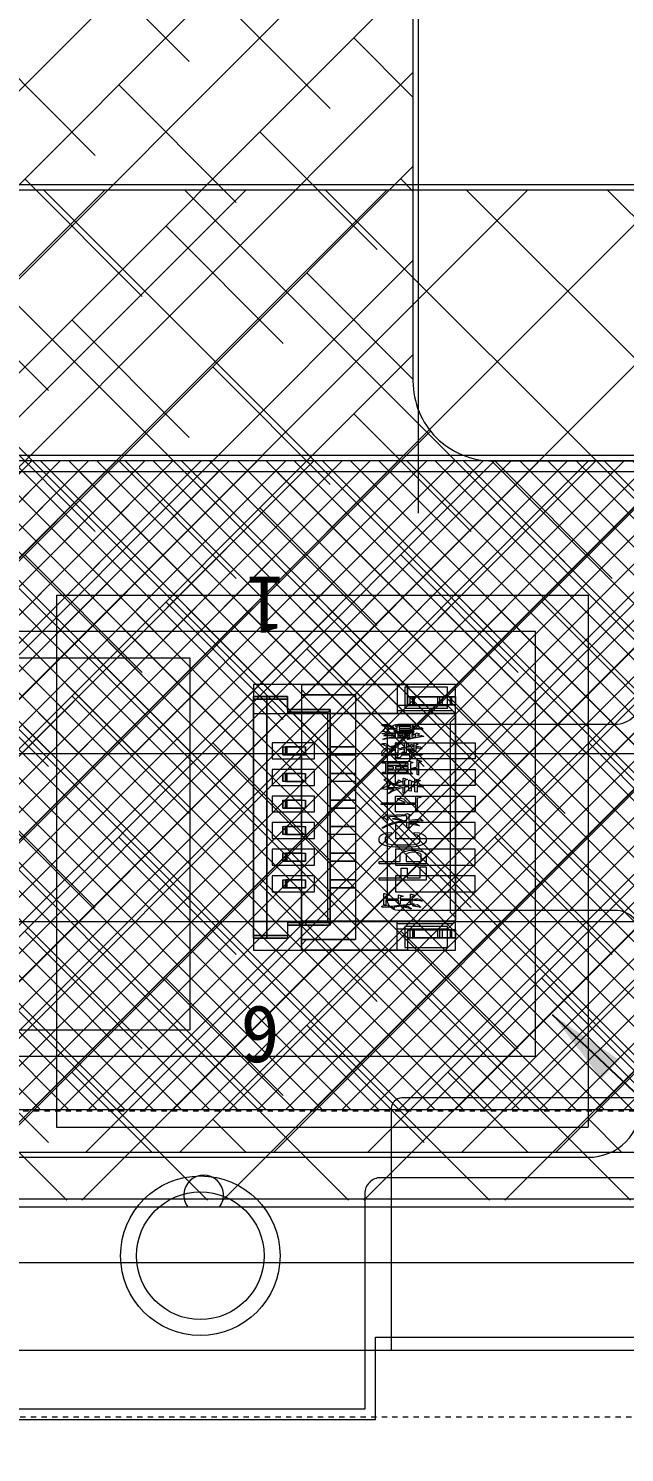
# Model space of a CAD drawing. Header units: inches. Extents: x 4091 to 6273, y -6229 to -5636.
# Drawn here: x 6089.84 to 6101.06, y -5939.46 to -5912.69 of the extents above; entities that cross this region are included whole.
import ezdxf
from ezdxf.lldxf.tags import DXFTag

# ---------------------------------------------------------------- set-up
doc = ezdxf.new("R2010")
doc.units = ezdxf.units.IN
doc.header["$LTSCALE"] = 0.5
doc.header["$MEASUREMENT"] = 0
doc.linetypes.add('DOT', pattern=[0.2, 0.1, -0.1])
doc.layers.get('0').update_dxf_attribs({"lineweight": 0})
for name, color, linetype, lineweight in [('COVER LENS', 6, 'Continuous', 0), ('DIM', 4, 'Continuous', 0), ('FPC', 35, 'Continuous', 0), ('LCM', 2, 'Continuous', 0), ('SENSOR', 7, 'Continuous', 0), ('标注', 3, 'Continuous', 13)]:
    doc.layers.add(name, color=color, linetype=linetype, lineweight=lineweight)
doc.layers.add('导电胶', color=142, linetype='Continuous')
doc.styles.get("Standard").update_dxf_attribs({"font": ''})
doc.styles.add('宋体', font='', dxfattribs={"width": 0.8, "height": 3.5})
doc.styles.add('宋体字', font='')
doc.styles.get('Standard').set_extended_font_data('SimSun')
doc.styles.get('宋体').set_extended_font_data('SimSun')
doc.styles.get('宋体字').set_extended_font_data('SimSun')
tags = doc.linetypes.add('JIS_02_0.7', pattern=[1.35, 0.75, -0.6]).pattern_tags.tags
tags[6:7] = [DXFTag(74, 4), DXFTag(75, 0), DXFTag(340, '0'), DXFTag(46, 1.0), DXFTag(50, 0.0), DXFTag(44, 0.0), DXFTag(45, 0.0)]
tags[4:5] = [DXFTag(74, 4), DXFTag(75, 0), DXFTag(340, '0'), DXFTag(46, 1.0), DXFTag(50, 0.0), DXFTag(44, 0.0), DXFTag(45, 0.0)]
doc.dimstyles.new('1', dxfattribs={"dimscale": 0, "dimtxt": 2.5, "dimasz": 2.5, "dimexe": 0.2, "dimexo": 0.2, "dimgap": 0.2, "dimtad": 0, "dimzin": 1, "dimdsep": 46, "dimtxsty": 'Standard', "dimcen": 0, "dimclrd": 256, "dimclre": 256, "dimclrt": 256, "dimadec": 0, "dimazin": 3, "dimtp": 1.2, "dimtm": 1.2, "dimtfac": 1, "dimtmove": 0, "dimatfit": 3, "dimfxl": 1, "dimtolj": 1, "dimarcsym": 0})
doc.dimstyles.new('123', dxfattribs={"dimtxt": 1.5, "dimasz": 1.2, "dimexe": 0.5, "dimexo": 0.5, "dimgap": 0.8, "dimtad": 1, "dimdsep": 46, "dimtxsty": 'Standard', "dimcen": 2.5, "dimadec": 0, "dimazin": 0, "dimtp": 0.01, "dimtm": 0.01, "dimtfac": 1, "dimtofl": 0, "dimtmove": 0, "dimatfit": 3, "dimfxl": 1, "dimtolj": 1, "dimtzin": 0, "dimarcsym": 0})
pattern_1 = [(45, (1531.00548, -346.1758), (-0.265165043, 0.265165043), []), (135, (1531.00548, -346.1758), (-0.265165043, -0.265165043), [])]

# ---------------------------------------------------------------- blocks, each defined once
blk = doc.blocks.new('Q3233343')
at = {"color": 7, "linetype": 'Continuous'}
for p, q in [((246.019, -528.001), (245.379, -528.001)), ((245.379, -532.541), (245.379, -528.001)), ((245.379, -528.001), (246.019, -528.001)), ((245.379, -528.001), (245.379, -532.541)), ((245.629, -528.001), (245.629, -532.541)), ((246.019, -528.001), (246.019, -528.291)), ((246.019, -528.001), (246.019, -528.291)), ((246.279, -527.771), (246.279, -532.771)), ((246.279, -527.771), (248.279, -527.771)), ((246.279, -527.771), (246.279, -528.241)), ((248.279, -527.771), (246.279, -527.771)), ((246.279, -527.771), (246.279, -528.946)), ((246.279, -527.871), (246.379, -527.971)), ((246.379, -527.971), (246.279, -527.871)), ((246.279, -527.971), (247.299, -527.971)), ((247.299, -527.971), (246.279, -527.971)), ((247.299, -527.971), (247.299, -532.571)), ((247.299, -527.971), (247.299, -532.571)), ((248.079, -527.771), (248.079, -528.318)), ((248.279, -528.168), (248.279, -527.771)), ((248.279, -527.771), (248.279, -528.168)), ((248.279, -528.006), (249.179, -528.006)), ((249.179, -528.006), (248.279, -528.006)), ((248.329, -528.156), (248.329, -528.006)), ((248.379, -528.006), (248.379, -528.156)), ((248.404, -528.006), (248.404, -528.156)), ((248.848, -528.156), (248.848, -528.006)), ((248.879, -528.006), (248.879, -528.156)), ((248.929, -528.006), (248.929, -528.156)), ((249.079, -528.006), (249.079, -528.156)), ((249.104, -528.006), (249.104, -528.156)), ((249.179, -528.156), (249.179, -528.006)), ((249.179, -528.006), (249.179, -528.156)), ((246.019, -528.051), (245.379, -528.051)), ((245.379, -528.051), (246.019, -528.051)), ((246.819, -528.241), (246.019, -528.241)), ((246.019, -528.241), (246.819, -528.241)), ((246.819, -528.241), (246.819, -528.246)), ((246.819, -532.301), (246.819, -528.241)), ((246.819, -528.241), (246.819, -532.301)), ((249.029, -528.168), (248.079, -528.168)), ((249.129, -528.268), (248.079, -528.268)), ((248.279, -528.156), (249.179, -528.156)), ((249.179, -528.156), (248.279, -528.156)), ((248.279, -528.168), (249.029, -528.168)), ((249.179, -528.318), (249.029, -528.168)), ((249.179, -528.318), (249.029, -528.168)), ((245.379, -528.318), (248.279, -528.318)), ((246.769, -528.291), (246.019, -528.291)), ((246.019, -528.291), (246.769, -528.291)), ((249.179, -528.318), (246.279, -528.318)), ((246.769, -528.291), (246.769, -532.251)), ((246.769, -528.291), (246.769, -532.251)), ((247.801, -528.533), (247.815, -528.528)), ((247.801, -528.544), (247.801, -528.533)), ((247.815, -528.549), (247.801, -528.544)), ((247.815, -528.528), (247.857, -528.523)), ((247.857, -528.523), (247.913, -528.528)), ((247.913, -528.528), (247.955, -528.544)), ((247.955, -528.544), (248.01, -528.576)), ((248.052, -528.56), (248.08, -528.544)), ((248.08, -528.544), (248.318, -528.544)), ((248.318, -528.544), (248.346, -528.533)), ((248.346, -528.533), (248.36, -528.533)), ((248.36, -528.533), (248.402, -528.56)), ((249.079, -528.486), (249.179, -528.386)), ((249.179, -528.386), (249.079, -528.486)), ((249.079, -528.486), (249.079, -532.056)), ((249.079, -528.486), (249.079, -532.056)), ((249.179, -528.318), (249.179, -532.223)), ((249.179, -528.318), (249.179, -532.223)), ((247.801, -528.698), (247.829, -528.687)), ((247.801, -528.703), (247.801, -528.698)), ((247.843, -528.708), (247.801, -528.703)), ((247.885, -528.554), (247.815, -528.549)), ((247.815, -528.655), (247.885, -528.554)), ((247.885, -528.671), (247.815, -528.655)), ((247.815, -528.804), (247.829, -528.793)), ((247.829, -528.809), (247.815, -528.804)), ((247.829, -528.687), (247.857, -528.682)), ((247.829, -528.74), (247.857, -528.724)), ((248.052, -528.74), (247.829, -528.74)), ((247.829, -528.793), (247.885, -528.777)), ((247.885, -528.788), (247.829, -528.809)), ((247.871, -528.719), (247.843, -528.708)), ((247.857, -528.682), (248.318, -528.682)), ((247.857, -528.724), (248.052, -528.724)), ((247.885, -528.719), (247.871, -528.719)), ((247.899, -528.613), (247.885, -528.671)), ((247.885, -528.703), (247.885, -528.719)), ((248.052, -528.703), (247.885, -528.703)), ((247.885, -528.777), (247.969, -528.767)), ((247.955, -528.783), (247.885, -528.788)), ((247.913, -528.56), (247.899, -528.592)), ((247.899, -528.592), (248.08, -528.592)), ((248.08, -528.613), (247.899, -528.613)), ((247.997, -528.576), (247.913, -528.56)), ((248.332, -528.783), (247.955, -528.783)), ((247.969, -528.767), (248.052, -528.762)), ((248.01, -528.576), (247.997, -528.576)), ((248.024, -528.655), (248.038, -528.639)), ((248.038, -528.661), (248.024, -528.655)), ((248.038, -528.639), (248.08, -528.639)), ((248.402, -528.661), (248.038, -528.661)), ((248.066, -528.565), (248.052, -528.56)), ((248.052, -528.724), (248.052, -528.703)), ((248.052, -528.762), (248.052, -528.74)), ((248.08, -528.565), (248.066, -528.565)), ((248.08, -528.592), (248.08, -528.565)), ((248.08, -528.639), (248.08, -528.613)), ((248.094, -528.703), (248.094, -528.724)), ((248.192, -528.703), (248.094, -528.703)), ((248.094, -528.724), (248.192, -528.724)), ((248.094, -528.74), (248.094, -528.762)), ((248.192, -528.74), (248.094, -528.74)), ((248.094, -528.762), (248.192, -528.762)), ((248.122, -528.565), (248.122, -528.592)), ((248.332, -528.565), (248.122, -528.565)), ((248.122, -528.592), (248.332, -528.592)), ((248.122, -528.613), (248.122, -528.639)), ((248.332, -528.613), (248.122, -528.613)), ((248.122, -528.639), (248.332, -528.639)), ((248.192, -528.724), (248.192, -528.703)), ((248.192, -528.762), (248.192, -528.74)), ((248.22, -528.703), (248.22, -528.724)), ((248.318, -528.703), (248.22, -528.703)), ((248.22, -528.724), (248.318, -528.724)), ((248.22, -528.74), (248.22, -528.762)), ((248.318, -528.74), (248.22, -528.74)), ((248.22, -528.762), (248.318, -528.762)), ((248.276, -528.804), (248.332, -528.783)), ((248.276, -528.809), (248.276, -528.804)), ((248.29, -528.809), (248.276, -528.809)), ((248.388, -528.783), (248.29, -528.809)), ((248.318, -528.682), (248.332, -528.671)), ((248.318, -528.724), (248.318, -528.703)), ((248.318, -528.762), (248.318, -528.74)), ((248.332, -528.592), (248.332, -528.565)), ((248.332, -528.639), (248.332, -528.613)), ((248.332, -528.671), (248.346, -528.671)), ((248.346, -528.671), (248.388, -528.692)), ((248.402, -528.56), (248.36, -528.57)), ((248.36, -528.57), (248.36, -528.592)), ((248.36, -528.592), (248.513, -528.592)), ((248.36, -528.613), (248.36, -528.639)), ((248.569, -528.613), (248.36, -528.613)), ((248.36, -528.639), (248.402, -528.661)), ((248.388, -528.692), (248.36, -528.703)), ((248.36, -528.724), (248.43, -528.698)), ((248.36, -528.703), (248.36, -528.724)), ((248.43, -528.719), (248.36, -528.735)), ((248.36, -528.735), (248.36, -528.767)), ((248.36, -528.767), (248.374, -528.767)), ((248.374, -528.767), (248.43, -528.751)), ((248.499, -528.762), (248.388, -528.783)), ((248.43, -528.698), (248.443, -528.687)), ((248.43, -528.751), (248.43, -528.719)), ((248.443, -528.687), (248.457, -528.682)), ((248.457, -528.682), (248.499, -528.703)), ((248.499, -528.708), (248.471, -528.714)), ((248.471, -528.714), (248.471, -528.74)), ((248.471, -528.74), (248.527, -528.73)), ((248.499, -528.703), (248.499, -528.708)), ((248.583, -528.751), (248.499, -528.762)), ((248.513, -528.592), (248.541, -528.581)), ((248.527, -528.73), (248.541, -528.73)), ((248.541, -528.581), (248.569, -528.613)), ((248.541, -528.73), (248.583, -528.751)), ((245.929, -528.946), (246.359, -528.946)), ((245.929, -528.946), (245.929, -529.096)), ((245.979, -528.946), (245.979, -529.096)), ((246.279, -528.946), (245.979, -528.946)), ((245.979, -528.946), (245.979, -529.096)), ((246.009, -528.946), (246.009, -529.096)), ((246.359, -529.096), (246.359, -528.946)), ((247.299, -528.946), (246.819, -528.946)), ((246.819, -528.946), (247.299, -528.946)), ((247.787, -528.894), (247.815, -528.884)), ((247.815, -528.905), (247.787, -528.894)), ((247.787, -529.07), (247.801, -529.027)), ((247.801, -529.07), (247.787, -529.07)), ((247.801, -529.027), (247.843, -528.985)), ((247.815, -529.075), (247.801, -529.07)), ((247.815, -528.884), (247.857, -528.884)), ((247.885, -528.942), (247.815, -528.905)), ((247.885, -528.99), (247.815, -529.07)), ((247.815, -529.07), (247.815, -529.075)), ((247.815, -529.085), (247.871, -529.075)), ((247.843, -528.985), (247.899, -528.953)), ((247.857, -528.884), (247.885, -528.894)), ((247.871, -529.075), (248.136, -529.075)), ((247.885, -528.894), (247.941, -528.937)), ((247.899, -528.953), (247.885, -528.942)), ((247.927, -528.979), (247.885, -528.99)), ((247.969, -529.027), (247.927, -528.979)), ((247.941, -528.937), (248.052, -528.916)), ((248.052, -528.942), (247.955, -528.963)), ((247.955, -528.963), (247.983, -529)), ((248.052, -529.011), (247.969, -529.027)), ((247.983, -529), (248.052, -528.985)), ((248.052, -528.868), (248.066, -528.862)), ((248.052, -528.916), (248.052, -528.868)), ((248.052, -528.985), (248.052, -528.942)), ((248.052, -529.064), (248.052, -529.011)), ((248.094, -529.064), (248.052, -529.064)), ((248.066, -528.862), (248.136, -528.889)), ((248.136, -528.894), (248.094, -528.905)), ((248.094, -528.905), (248.094, -528.979)), ((248.094, -528.979), (248.164, -528.969)), ((248.22, -528.99), (248.094, -529.006)), ((248.094, -529.006), (248.094, -529.064)), ((248.136, -528.889), (248.136, -528.894)), ((248.136, -529.075), (248.192, -529.038)), ((248.164, -528.969), (248.178, -528.958)), ((248.178, -528.958), (248.192, -528.958)), ((248.206, -529.043), (248.178, -529.075)), ((248.178, -529.075), (248.318, -529.075)), ((248.192, -528.958), (248.22, -528.974)), ((248.192, -529.038), (248.206, -529.043)), ((248.22, -528.974), (248.22, -528.862)), ((248.22, -528.862), (248.29, -528.889)), ((248.22, -529.059), (248.22, -528.99)), ((248.248, -529.059), (248.22, -529.059)), ((248.29, -528.894), (248.248, -528.905)), ((248.248, -528.905), (248.248, -528.942)), ((248.248, -528.942), (248.318, -528.921)), ((248.402, -528.937), (248.248, -528.958)), ((248.248, -528.958), (248.248, -529.059)), ((248.248, -528.985), (248.29, -528.979)), ((248.262, -529.006), (248.248, -529)), ((248.318, -529.006), (248.262, -529.006)), ((248.29, -528.889), (248.29, -528.894)), ((248.29, -528.979), (248.318, -528.985)), ((248.318, -528.921), (248.346, -528.905)), ((248.318, -528.985), (248.346, -528.985)), ((248.374, -529.022), (248.318, -529.006)), ((248.318, -529.075), (248.318, -529.027)), ((248.318, -529.027), (248.332, -529.027)), ((248.332, -529.027), (248.402, -529.054)), ((248.346, -528.905), (248.36, -528.905)), ((248.346, -528.985), (248.388, -529.011)), ((248.402, -529.054), (248.346, -529.064)), ((248.346, -529.064), (248.346, -529.075)), ((248.346, -529.075), (248.485, -529.075)), ((248.36, -528.905), (248.402, -528.931)), ((248.388, -529.016), (248.374, -529.022)), ((248.388, -529.011), (248.388, -529.016)), ((248.402, -528.878), (248.416, -528.873)), ((248.402, -528.931), (248.402, -528.878)), ((248.402, -529.032), (248.402, -528.937)), ((248.43, -529.038), (248.402, -529.032)), ((248.416, -528.873), (248.471, -528.9)), ((248.471, -528.9), (248.43, -528.916)), ((248.43, -528.916), (248.43, -529.038)), ((248.443, -528.953), (248.457, -528.942)), ((248.443, -528.963), (248.443, -528.953)), ((248.457, -528.974), (248.443, -528.963)), ((248.457, -528.942), (248.485, -528.942)), ((248.541, -528.985), (248.457, -528.974)), ((248.485, -528.942), (248.513, -528.947)), ((248.485, -529.075), (248.513, -529.07)), ((248.513, -528.947), (248.527, -528.958)), ((248.513, -529.07), (248.527, -529.07)), ((248.527, -528.958), (248.555, -528.985)), ((248.527, -529.07), (248.555, -529.101)), ((248.555, -528.985), (248.541, -528.985)), ((245.929, -529.096), (246.359, -529.096)), ((245.979, -529.096), (246.279, -529.096)), ((246.279, -529.446), (246.279, -529.096)), ((247.299, -529.096), (246.819, -529.096)), ((246.819, -529.096), (247.299, -529.096)), ((247.787, -529.107), (247.815, -529.085)), ((247.815, -529.112), (247.787, -529.107)), ((247.801, -529.245), (247.815, -529.224)), ((247.815, -529.25), (247.801, -529.245)), ((247.843, -529.123), (247.815, -529.112)), ((247.815, -529.224), (248.276, -529.224)), ((247.871, -529.25), (247.815, -529.25)), ((247.871, -529.139), (247.843, -529.123)), ((247.885, -529.101), (247.871, -529.107)), ((247.871, -529.107), (247.885, -529.133)), ((247.885, -529.133), (247.871, -529.139)), ((247.871, -529.42), (247.871, -529.25)), ((248.108, -529.101), (247.885, -529.101)), ((247.899, -529.25), (247.899, -529.293)), ((248.29, -529.25), (247.899, -529.25)), ((247.899, -529.293), (248.29, -529.293)), ((247.899, -529.319), (247.899, -529.362)), ((248.01, -529.319), (247.899, -529.319)), ((248.01, -529.362), (248.01, -529.319)), ((248.052, -529.319), (248.052, -529.362)), ((248.15, -529.319), (248.052, -529.319)), ((248.066, -529.144), (248.108, -529.101)), ((248.136, -529.154), (248.066, -529.144)), ((248.164, -529.101), (248.136, -529.154)), ((248.15, -529.362), (248.15, -529.319)), ((248.318, -529.101), (248.164, -529.101)), ((248.192, -529.319), (248.192, -529.362)), ((248.29, -529.319), (248.192, -529.319)), ((248.276, -529.224), (248.304, -529.213)), ((248.29, -529.293), (248.29, -529.25)), ((248.29, -529.362), (248.29, -529.319)), ((248.304, -529.213), (248.318, -529.213)), ((248.318, -529.149), (248.318, -529.101)), ((248.346, -529.149), (248.318, -529.149)), ((248.318, -529.213), (248.374, -529.239)), ((248.374, -529.245), (248.332, -529.255)), ((248.332, -529.255), (248.332, -529.351)), ((248.332, -529.351), (248.457, -529.324)), ((248.346, -529.101), (248.346, -529.149)), ((248.555, -529.101), (248.346, -529.101)), ((248.374, -529.239), (248.374, -529.245)), ((248.457, -529.324), (248.457, -529.192)), ((248.457, -529.192), (248.541, -529.218)), ((248.541, -529.224), (248.485, -529.245)), ((248.485, -529.245), (248.485, -529.478)), ((248.541, -529.218), (248.541, -529.224)), ((245.929, -529.446), (246.359, -529.446)), ((245.929, -529.446), (245.929, -529.596)), ((246.359, -529.596), (245.929, -529.596)), ((245.979, -529.446), (245.979, -529.596)), ((246.279, -529.446), (245.979, -529.446)), ((245.979, -529.446), (245.979, -529.596)), ((245.979, -529.596), (246.279, -529.596)), ((246.009, -529.446), (246.009, -529.596)), ((246.279, -529.946), (246.279, -529.596)), ((246.359, -529.596), (246.359, -529.446)), ((247.299, -529.446), (246.819, -529.446)), ((246.819, -529.446), (247.299, -529.446)), ((247.299, -529.596), (246.819, -529.596)), ((247.299, -529.596), (246.819, -529.596)), ((247.787, -529.447), (247.815, -529.42)), ((247.801, -529.452), (247.787, -529.447)), ((248.374, -529.452), (247.801, -529.452)), ((247.815, -529.42), (247.871, -529.42)), ((247.829, -529.563), (247.857, -529.558)), ((247.885, -529.611), (247.829, -529.563)), ((247.857, -529.558), (247.871, -529.542)), ((247.871, -529.542), (247.885, -529.532)), ((247.885, -529.532), (247.899, -529.537)), ((247.927, -529.632), (247.885, -529.611)), ((247.899, -529.362), (248.01, -529.362)), ((247.899, -529.383), (247.899, -529.42)), ((248.29, -529.383), (247.899, -529.383)), ((247.899, -529.42), (248.29, -529.42)), ((247.899, -529.537), (247.913, -529.558)), ((247.913, -529.558), (247.955, -529.595)), ((247.955, -529.595), (247.983, -529.622)), ((248.024, -529.643), (248.08, -529.606)), ((248.052, -529.362), (248.15, -529.362)), ((248.136, -529.611), (248.052, -529.648)), ((248.08, -529.606), (248.108, -529.585)), ((248.108, -529.585), (248.108, -529.569)), ((248.108, -529.569), (248.178, -529.601)), ((248.178, -529.601), (248.136, -529.611)), ((248.192, -529.362), (248.29, -529.362)), ((248.192, -529.537), (248.206, -529.532)), ((248.192, -529.67), (248.192, -529.537)), ((248.206, -529.532), (248.276, -529.563)), ((248.276, -529.563), (248.22, -529.579)), ((248.22, -529.579), (248.22, -529.67)), ((248.29, -529.42), (248.29, -529.383)), ((248.304, -529.67), (248.304, -529.574)), ((248.304, -529.574), (248.318, -529.574)), ((248.318, -529.574), (248.388, -529.601)), ((248.457, -529.356), (248.332, -529.367)), ((248.332, -529.367), (248.332, -529.415)), ((248.332, -529.415), (248.374, -529.452)), ((248.388, -529.601), (248.346, -529.617)), ((248.346, -529.617), (248.346, -529.67)), ((248.416, -529.558), (248.43, -529.553)), ((248.416, -529.67), (248.416, -529.558)), ((248.43, -529.553), (248.513, -529.579)), ((248.457, -529.468), (248.457, -529.356)), ((248.485, -529.478), (248.457, -529.468)), ((248.513, -529.585), (248.457, -529.606)), ((248.457, -529.606), (248.457, -529.67)), ((248.513, -529.579), (248.513, -529.585)), ((247.787, -529.733), (247.829, -529.712)), ((247.871, -529.749), (247.787, -529.733)), ((247.829, -529.712), (247.941, -529.654)), ((247.885, -529.744), (247.871, -529.749)), ((248.024, -529.744), (247.885, -529.744)), ((247.955, -529.654), (247.899, -529.712)), ((247.899, -529.712), (248.08, -529.712)), ((247.913, -529.824), (247.969, -529.776)), ((247.913, -529.829), (247.913, -529.824)), ((247.927, -529.824), (247.913, -529.829)), ((247.969, -529.648), (247.927, -529.632)), ((247.997, -529.781), (247.927, -529.824)), ((247.941, -529.654), (247.955, -529.654)), ((248.052, -529.67), (247.969, -529.648)), ((247.969, -529.776), (248.024, -529.744)), ((247.983, -529.622), (248.024, -529.643)), ((248.192, -529.707), (247.997, -529.781)), ((248.052, -529.648), (248.136, -529.664)), ((248.164, -529.68), (248.052, -529.67)), ((248.08, -529.712), (248.164, -529.68)), ((248.136, -529.664), (248.192, -529.67)), ((248.192, -529.818), (248.192, -529.707)), ((248.22, -529.818), (248.192, -529.818)), ((248.22, -529.67), (248.304, -529.67)), ((248.22, -529.696), (248.22, -529.818)), ((248.304, -529.696), (248.22, -529.696)), ((248.304, -529.776), (248.304, -529.696)), ((248.346, -529.781), (248.304, -529.776)), ((248.346, -529.67), (248.416, -529.67)), ((248.346, -529.696), (248.346, -529.781)), ((248.416, -529.696), (248.346, -529.696)), ((248.416, -529.792), (248.416, -529.696)), ((248.457, -529.797), (248.416, -529.792)), ((248.43, -529.877), (248.457, -529.866)), ((248.43, -529.999), (248.43, -529.877)), ((248.457, -529.67), (248.513, -529.664)), ((248.457, -529.696), (248.457, -529.797)), ((248.569, -529.696), (248.457, -529.696)), ((248.457, -529.866), (248.527, -529.893)), ((248.513, -529.664), (248.527, -529.659)), ((248.527, -529.659), (248.555, -529.659)), ((248.555, -529.659), (248.569, -529.696)), ((245.929, -529.946), (246.359, -529.946)), ((245.929, -529.946), (245.929, -530.096)), ((245.929, -530.096), (246.359, -530.096)), ((245.979, -529.946), (245.979, -530.096)), ((246.279, -529.946), (245.979, -529.946)), ((245.979, -529.946), (245.979, -530.096)), ((245.979, -530.096), (246.279, -530.096)), ((246.009, -529.946), (246.009, -530.096)), ((246.279, -530.446), (246.279, -530.096)), ((246.359, -530.096), (246.359, -529.946)), ((247.299, -529.946), (246.819, -529.946)), ((246.819, -529.946), (247.299, -529.946)), ((247.299, -530.096), (246.819, -530.096)), ((246.819, -530.096), (247.299, -530.096)), ((247.773, -530.025), (247.815, -529.999)), ((247.787, -530.031), (247.773, -530.025)), ((248.43, -530.031), (247.787, -530.031)), ((247.815, -529.999), (248.234, -529.999)), ((248.08, -529.925), (248.094, -529.919)), ((248.094, -529.935), (248.08, -529.925)), ((248.094, -529.919), (248.136, -529.914)), ((248.15, -529.956), (248.094, -529.935)), ((248.136, -529.914), (248.178, -529.919)), ((248.22, -529.988), (248.15, -529.956)), ((248.178, -529.919), (248.206, -529.925)), ((248.206, -529.925), (248.22, -529.94)), ((248.22, -529.94), (248.276, -529.999)), ((248.234, -529.999), (248.22, -529.988)), ((248.276, -529.999), (248.43, -529.999)), ((248.43, -530.148), (248.43, -530.031)), ((248.457, -530.153), (248.43, -530.148)), ((248.527, -529.898), (248.457, -529.914)), ((248.457, -529.914), (248.457, -530.153)), ((248.527, -529.893), (248.527, -529.898)), ((247.801, -530.28), (247.843, -530.248)), ((247.815, -530.286), (247.801, -530.28)), ((247.801, -530.472), (247.885, -530.413)), ((247.843, -530.286), (247.815, -530.286)), ((247.843, -530.248), (247.899, -530.233)), ((247.857, -530.296), (247.843, -530.286)), ((247.885, -530.323), (247.857, -530.296)), ((247.913, -530.323), (247.885, -530.323)), ((247.885, -530.413), (247.983, -530.376)), ((247.899, -530.233), (248.234, -530.217)), ((247.941, -530.264), (247.899, -530.275)), ((247.899, -530.275), (247.899, -530.286)), ((247.899, -530.286), (247.913, -530.323)), ((247.997, -530.397), (247.899, -530.434)), ((248.262, -530.243), (247.941, -530.264)), ((247.983, -530.376), (248.094, -530.349)), ((247.997, -530.302), (248.01, -530.291)), ((248.01, -530.307), (247.997, -530.302)), ((248.108, -530.371), (247.997, -530.397)), ((248.01, -530.291), (248.052, -530.28)), ((248.052, -530.312), (248.01, -530.307)), ((248.052, -530.28), (248.08, -530.28)), ((248.164, -530.333), (248.052, -530.312)), ((248.08, -530.28), (248.108, -530.291)), ((248.094, -530.349), (248.262, -530.323)), ((248.108, -530.291), (248.178, -530.323)), ((248.262, -530.355), (248.108, -530.371)), ((248.178, -530.333), (248.164, -530.333)), ((248.178, -530.323), (248.178, -530.333)), ((248.234, -530.217), (248.248, -530.206)), ((248.248, -530.206), (248.262, -530.201)), ((248.262, -530.201), (248.346, -530.233)), ((248.262, -530.323), (248.262, -530.243)), ((248.262, -530.466), (248.262, -530.355)), ((248.346, -530.233), (248.304, -530.243)), ((248.304, -530.243), (248.304, -530.323)), ((248.304, -530.323), (248.485, -530.307)), ((248.569, -530.339), (248.304, -530.355)), ((248.304, -530.355), (248.304, -530.472)), ((248.332, -530.387), (248.346, -530.376)), ((248.332, -530.402), (248.332, -530.387)), ((248.499, -530.434), (248.332, -530.402)), ((248.346, -530.376), (248.416, -530.376)), ((248.416, -530.376), (248.443, -530.392)), ((248.443, -530.392), (248.499, -530.429)), ((248.485, -530.307), (248.513, -530.302)), ((248.513, -530.302), (248.513, -530.296)), ((248.513, -530.296), (248.569, -530.339)), ((245.929, -530.446), (246.359, -530.446)), ((245.929, -530.446), (245.929, -530.596)), ((246.359, -530.596), (245.929, -530.596)), ((245.979, -530.446), (245.979, -530.596)), ((246.279, -530.446), (245.979, -530.446)), ((245.979, -530.446), (245.979, -530.596)), ((245.979, -530.596), (246.279, -530.596)), ((246.009, -530.446), (246.009, -530.596)), ((246.279, -530.946), (246.279, -530.596)), ((246.359, -530.596), (246.359, -530.446)), ((247.299, -530.446), (246.819, -530.446)), ((246.819, -530.446), (247.299, -530.446)), ((247.299, -530.596), (246.819, -530.596)), ((247.299, -530.596), (246.819, -530.596)), ((247.745, -530.657), (247.764, -530.622)), ((247.745, -530.719), (247.745, -530.657)), ((247.764, -530.622), (247.801, -530.594)), ((247.801, -530.477), (247.801, -530.472)), ((247.815, -530.477), (247.801, -530.477)), ((247.801, -530.594), (247.876, -530.566)), ((247.899, -530.434), (247.815, -530.477)), ((247.876, -530.629), (247.857, -530.657)), ((247.857, -530.657), (247.857, -530.719)), ((247.876, -530.566), (247.97, -530.559)), ((247.914, -530.608), (247.876, -530.629)), ((247.97, -530.601), (247.914, -530.608)), ((247.97, -530.559), (247.97, -530.601)), ((248.304, -530.472), (248.262, -530.466)), ((248.4, -530.601), (248.4, -530.559)), ((248.4, -530.559), (248.494, -530.566)), ((248.457, -530.608), (248.4, -530.601)), ((248.494, -530.629), (248.457, -530.608)), ((248.494, -530.566), (248.569, -530.594)), ((248.513, -530.657), (248.494, -530.629)), ((248.499, -530.429), (248.499, -530.434)), ((248.513, -530.719), (248.513, -530.657)), ((248.569, -530.594), (248.606, -530.622)), ((248.606, -530.622), (248.625, -530.657)), ((248.625, -530.657), (248.625, -530.719)), ((245.929, -530.946), (246.359, -530.946)), ((245.929, -530.946), (245.929, -531.096)), ((245.979, -530.946), (245.979, -531.096)), ((246.279, -530.946), (245.979, -530.946)), ((245.979, -530.946), (245.979, -531.096)), ((246.009, -530.946), (246.009, -531.096)), ((246.359, -531.096), (246.359, -530.946)), ((247.299, -530.946), (246.819, -530.946)), ((246.819, -530.946), (247.299, -530.946)), ((247.764, -530.754), (247.745, -530.719)), ((247.801, -530.782), (247.764, -530.754)), ((247.876, -530.81), (247.801, -530.782)), ((247.857, -530.719), (247.876, -530.747)), ((247.876, -530.747), (247.914, -530.768)), ((247.951, -530.824), (247.876, -530.81)), ((247.914, -530.768), (247.97, -530.782)), ((248.045, -530.831), (247.951, -530.824)), ((247.97, -530.782), (248.045, -530.789)), ((248.045, -530.789), (248.326, -530.789)), ((248.326, -530.831), (248.045, -530.831)), ((248.138, -530.977), (248.157, -530.943)), ((248.157, -530.943), (248.213, -530.915)), ((248.213, -530.915), (248.288, -530.894)), ((248.269, -530.949), (248.251, -530.97)), ((248.307, -530.936), (248.269, -530.949)), ((248.288, -530.894), (248.344, -530.887)), ((248.363, -530.929), (248.307, -530.936)), ((248.326, -530.789), (248.4, -530.782)), ((248.419, -530.824), (248.326, -530.831)), ((248.344, -530.887), (248.419, -530.887)), ((248.419, -530.929), (248.363, -530.929)), ((248.4, -530.782), (248.457, -530.768)), ((248.494, -530.81), (248.419, -530.824)), ((248.419, -530.887), (248.475, -530.894)), ((248.475, -530.936), (248.419, -530.929)), ((248.457, -530.768), (248.494, -530.747)), ((248.475, -530.894), (248.55, -530.915)), ((248.513, -530.949), (248.475, -530.936)), ((248.494, -530.747), (248.513, -530.719)), ((248.569, -530.782), (248.494, -530.81)), ((248.531, -530.97), (248.513, -530.949)), ((248.55, -530.915), (248.606, -530.943)), ((248.606, -530.754), (248.569, -530.782)), ((248.625, -530.719), (248.606, -530.754)), ((248.606, -530.943), (248.625, -530.977)), ((245.929, -531.096), (246.359, -531.096)), ((245.979, -531.096), (246.279, -531.096)), ((246.279, -531.446), (246.279, -531.096)), ((247.299, -531.096), (246.819, -531.096)), ((246.819, -531.096), (247.299, -531.096)), ((247.745, -531.145), (247.745, -531.103)), ((247.745, -531.103), (248.138, -531.103)), ((248.625, -531.145), (247.745, -531.145)), ((248.138, -531.103), (248.138, -530.977)), ((248.251, -530.97), (248.251, -531.103)), ((248.251, -531.103), (248.531, -531.103)), ((248.513, -531.2), (248.625, -531.2)), ((248.513, -531.41), (248.513, -531.2)), ((248.531, -531.103), (248.531, -530.97)), ((248.625, -530.977), (248.625, -531.145)), ((248.625, -531.2), (248.625, -531.451)), ((245.929, -531.446), (246.359, -531.446)), ((245.929, -531.446), (245.929, -531.596)), ((245.979, -531.446), (245.979, -531.596)), ((246.279, -531.446), (245.979, -531.446)), ((245.979, -531.446), (245.979, -531.596)), ((246.009, -531.446), (246.009, -531.596)), ((246.359, -531.596), (246.359, -531.446)), ((247.299, -531.446), (246.819, -531.446)), ((246.819, -531.446), (247.299, -531.446)), ((247.745, -531.451), (247.745, -531.41)), ((247.745, -531.41), (248.157, -531.41)), ((248.625, -531.451), (247.745, -531.451)), ((248.157, -531.41), (248.157, -531.228)), ((248.157, -531.228), (248.269, -531.228)), ((248.269, -531.228), (248.269, -531.41)), ((248.269, -531.41), (248.513, -531.41)), ((245.929, -531.596), (246.359, -531.596)), ((245.979, -531.596), (246.279, -531.596)), ((246.279, -532.771), (246.279, -531.596)), ((247.299, -531.596), (246.819, -531.596)), ((246.819, -531.596), (247.299, -531.596)), ((247.829, -531.706), (247.843, -531.706)), ((247.829, -531.919), (247.829, -531.706)), ((247.843, -531.706), (247.927, -531.733)), ((247.927, -531.738), (247.871, -531.754)), ((247.871, -531.754), (247.871, -531.807)), ((247.927, -531.733), (247.927, -531.738)), ((248.108, -531.727), (248.192, -531.754)), ((248.108, -531.807), (248.108, -531.727)), ((248.192, -531.754), (248.136, -531.77)), ((248.332, -531.717), (248.346, -531.717)), ((248.332, -531.807), (248.332, -531.717)), ((248.346, -531.717), (248.416, -531.738)), ((248.416, -531.743), (248.36, -531.765)), ((248.416, -531.738), (248.416, -531.743)), ((247.787, -531.951), (247.801, -531.94)), ((247.801, -531.961), (247.787, -531.951)), ((247.801, -531.94), (247.815, -531.935)), ((247.829, -531.966), (247.801, -531.961)), ((247.815, -531.935), (247.843, -531.929)), ((247.871, -531.924), (247.829, -531.919)), ((247.913, -531.961), (247.829, -531.966)), ((247.843, -531.929), (247.969, -531.94)), ((247.871, -531.807), (248.108, -531.807)), ((248.108, -531.834), (247.871, -531.834)), ((247.871, -531.834), (247.871, -531.924)), ((247.969, -531.961), (247.913, -531.961)), ((247.969, -531.94), (248.024, -531.935)), ((247.997, -531.966), (247.969, -531.961)), ((248.01, -531.982), (247.997, -531.966)), ((248.01, -531.988), (248.01, -531.982)), ((248.024, -531.988), (248.01, -531.988)), ((248.024, -531.935), (248.122, -531.924)), ((248.038, -531.961), (248.024, -531.961)), ((248.024, -531.961), (248.024, -531.988)), ((248.402, -531.903), (248.038, -531.961)), ((248.108, -531.892), (248.108, -531.834)), ((248.136, -531.903), (248.108, -531.892)), ((248.122, -531.924), (248.346, -531.903)), ((248.136, -531.77), (248.136, -531.807)), ((248.136, -531.807), (248.332, -531.807)), ((248.332, -531.834), (248.136, -531.834)), ((248.136, -531.834), (248.136, -531.903)), ((248.192, -531.956), (248.206, -531.951)), ((248.192, -531.961), (248.192, -531.956)), ((248.304, -531.982), (248.192, -531.961)), ((248.206, -531.951), (248.22, -531.94)), ((248.22, -531.94), (248.262, -531.94)), ((248.262, -531.94), (248.29, -531.945)), ((248.29, -531.945), (248.346, -531.988)), ((248.332, -531.993), (248.304, -531.982)), ((248.332, -531.897), (248.332, -531.834)), ((248.346, -531.903), (248.332, -531.897)), ((248.346, -531.993), (248.332, -531.993)), ((248.346, -531.982), (248.346, -531.993)), ((248.36, -531.765), (248.36, -531.897)), ((248.36, -531.897), (248.402, -531.897)), ((248.374, -531.823), (248.43, -531.802)), ((248.402, -531.834), (248.374, -531.823)), ((248.374, -531.924), (248.43, -531.919)), ((248.374, -531.935), (248.374, -531.924)), ((248.388, -531.94), (248.374, -531.935)), ((248.499, -531.961), (248.388, -531.94)), ((248.443, -531.834), (248.402, -531.834)), ((248.402, -531.897), (248.402, -531.903)), ((248.43, -531.802), (248.471, -531.802)), ((248.43, -531.919), (248.457, -531.913)), ((248.499, -531.839), (248.443, -531.834)), ((248.457, -531.913), (248.471, -531.919)), ((248.471, -531.802), (248.513, -531.818)), ((248.471, -531.919), (248.527, -531.961)), ((248.541, -531.85), (248.499, -531.839)), ((248.513, -531.966), (248.499, -531.961)), ((248.513, -531.818), (248.555, -531.844)), ((248.527, -531.961), (248.513, -531.966)), ((248.555, -531.85), (248.541, -531.85)), ((248.555, -531.844), (248.555, -531.85)), ((245.379, -532.223), (248.279, -532.223)), ((246.019, -532.251), (246.769, -532.251)), ((246.019, -532.251), (246.019, -532.541)), ((246.019, -532.251), (246.019, -532.541)), ((246.769, -532.251), (246.019, -532.251)), ((249.179, -532.223), (246.279, -532.223)), ((246.819, -532.296), (246.819, -532.301)), ((248.079, -532.771), (248.079, -532.223)), ((249.129, -532.273), (248.079, -532.273)), ((249.029, -532.373), (249.179, -532.223)), ((249.029, -532.373), (249.179, -532.223)), ((249.179, -532.156), (249.079, -532.056)), ((249.179, -532.156), (249.079, -532.056)), ((245.379, -532.491), (246.019, -532.491)), ((246.019, -532.491), (245.379, -532.491)), ((246.019, -532.541), (245.379, -532.541)), ((245.379, -532.541), (246.019, -532.541)), ((246.019, -532.301), (246.819, -532.301)), ((246.819, -532.301), (246.019, -532.301)), ((246.279, -532.301), (246.279, -532.771)), ((249.029, -532.373), (248.079, -532.373)), ((248.279, -532.373), (249.029, -532.373)), ((248.279, -532.373), (248.279, -532.771)), ((248.279, -532.373), (248.279, -532.771)), ((248.279, -532.386), (249.179, -532.386)), ((249.179, -532.386), (248.279, -532.386)), ((248.279, -532.536), (249.179, -532.536)), ((249.179, -532.536), (248.279, -532.536)), ((248.329, -532.536), (248.329, -532.386)), ((248.379, -532.386), (248.379, -532.536)), ((248.404, -532.386), (248.404, -532.536)), ((248.848, -532.536), (248.848, -532.386)), ((248.879, -532.386), (248.879, -532.536)), ((248.929, -532.386), (248.929, -532.536)), ((249.079, -532.386), (249.079, -532.536)), ((249.104, -532.386), (249.104, -532.536)), ((249.179, -532.536), (249.179, -532.386)), ((249.179, -532.386), (249.179, -532.536)), ((246.379, -532.571), (246.279, -532.671)), ((247.299, -532.571), (246.279, -532.571)), ((246.379, -532.571), (246.279, -532.671)), ((246.279, -532.571), (247.299, -532.571)), ((246.279, -532.771), (248.279, -532.771)), ((248.279, -532.771), (246.279, -532.771))]:
    blk.add_line(p, q, dxfattribs=at)
at = {"color": 4, "linetype": 'Continuous'}
for p, q in [((246.279, -528.871), (245.729, -528.871)), ((245.729, -529.171), (246.279, -529.171)), ((246.279, -529.371), (245.729, -529.371)), ((245.729, -529.671), (246.279, -529.671)), ((246.279, -529.871), (245.729, -529.871)), ((245.729, -530.171), (246.279, -530.171)), ((246.279, -530.371), (245.729, -530.371)), ((245.729, -530.671), (246.279, -530.671)), ((246.279, -530.871), (245.729, -530.871)), ((245.729, -531.171), (246.279, -531.171)), ((246.279, -531.371), (245.729, -531.371)), ((245.729, -531.671), (246.279, -531.671))]:
    blk.add_line(p, q, dxfattribs=at)
at = {"color": 7, "linetype": 'Continuous'}
blk.add_arc((246.769, -532.301), 0.05, 5.5468, 89.9999, dxfattribs=at)
at = {"color": 7, "linetype": 'Continuous', "extrusion": (0, 0, -1)}
for centre, major_axis, start_param, end_param in [((246.769, -528.241), (0.0354, 0.0354), 0.785398, 2.356194), ((246.769, -528.241), (0.0354, -0.0354), -0.688061, 0.785398), ((246.769, -532.301), (0.0354, -0.0354), 3.926991, 5.497787)]:
    blk.add_ellipse(centre, major_axis=major_axis, ratio=1, start_param=start_param, end_param=end_param, dxfattribs=at)
at = {"layer": 'DIM', "color": 6}
for points in [[(249.029, -528.221), (249.029, -527.821), (248.229, -527.821), (248.229, -528.221)], [(246.529, -529.171), (246.529, -528.871), (245.729, -528.871), (245.729, -529.171)], [(246.529, -529.671), (246.529, -529.371), (245.729, -529.371), (245.729, -529.671)], [(246.529, -530.171), (246.529, -529.871), (245.729, -529.871), (245.729, -530.171)], [(246.529, -530.671), (246.529, -530.371), (245.729, -530.371), (245.729, -530.671)], [(246.529, -531.171), (246.529, -530.871), (245.729, -530.871), (245.729, -531.171)], [(246.529, -531.671), (246.529, -531.371), (245.729, -531.371), (245.729, -531.671)], [(249.029, -532.721), (249.029, -532.321), (248.229, -532.321), (248.229, -532.721)]]:
    blk.add_lwpolyline(points, close=True, dxfattribs=at)

msp = doc.modelspace()

# ---------------------------------------------------------------- hatches: boundary and pattern name
at = {"layer": 'LCM'}
h = msp.add_hatch(dxfattribs=at)
h.set_pattern_fill('ANSI38', color=256, scale=10, angle=180, style=0)
h.set_pattern_definition([(225, (9773.799, -10037.9501), (0.88388348, -0.88388348), []), (315, (9773.799, -10037.9501), (2.65165043, -0.88388348), [3.125, -1.875])])
edge = h.paths.add_edge_path()
edge.add_line((6076.4311, -5927.2697), (6071.7652, -5927.2697))
edge.add_line((6071.7652, -5927.2697), (6071.7652, -5921.8203))
edge.add_arc((6072.7652, -5921.8203), 1, 90, 180, ccw=False)
edge.add_line((6072.7652, -5920.8203), (6087.5752, -5920.8203))
edge.add_arc((6087.5752, -5919.3203), 1.5, 270, 360)
edge.add_line((6089.0752, -5919.3203), (6089.0752, -5872.0965))
edge.add_line((6089.0752, -5872.0965), (6097.0752, -5872.0965))
edge.add_line((6097.0752, -5872.0965), (6097.0752, -5919.3203))
edge.add_arc((6098.5752, -5919.3203), 1.5, 180, 270)
edge.add_line((6098.5752, -5920.8203), (6113.4752, -5920.8203))
edge.add_arc((6113.4752, -5921.8203), 1, 0, 90, ccw=False)
edge.add_line((6114.4752, -5921.8203), (6114.4752, -5932.8203))
edge.add_arc((6113.4752, -5932.8203), 1, -90, 0, ccw=False)
edge.add_line((6113.4752, -5933.8203), (6076.4311, -5933.8203))
edge.add_line((6076.4311, -5933.8203), (6076.4311, -5927.2697))
h = msp.add_hatch(dxfattribs=at)
h.set_pattern_fill('ANSI38', color=256, scale=10, angle=180, style=0)
h.set_pattern_definition([(225, (9773.799, -10037.9501), (0.88388348, -0.88388348), []), (315, (9773.799, -10037.9501), (2.65165043, -0.88388348), [3.125, -1.875])])
edge = h.paths.add_edge_path()
edge.add_line((6076.4311, -5927.2697), (6071.7652, -5927.2697))
edge.add_line((6071.7652, -5927.2697), (6071.7652, -5921.8203))
edge.add_arc((6072.7652, -5921.8203), 1, 90, 180, ccw=False)
edge.add_line((6072.7652, -5920.8203), (6087.5752, -5920.8203))
edge.add_arc((6087.5752, -5919.3203), 1.5, 270, 360)
edge.add_line((6089.0752, -5919.3203), (6089.0752, -5872.0965))
edge.add_line((6089.0752, -5872.0965), (6097.0752, -5872.0965))
edge.add_line((6097.0752, -5872.0965), (6097.0752, -5919.3203))
edge.add_arc((6098.5752, -5919.3203), 1.5, 180, 270)
edge.add_line((6098.5752, -5920.8203), (6113.4752, -5920.8203))
edge.add_arc((6113.4752, -5921.8203), 1, 0, 90, ccw=False)
edge.add_line((6114.4752, -5921.8203), (6114.4752, -5932.8203))
edge.add_arc((6113.4752, -5932.8203), 1, -90, 0, ccw=False)
edge.add_line((6113.4752, -5933.8203), (6076.4311, -5933.8203))
edge.add_line((6076.4311, -5933.8203), (6076.4311, -5927.2697))
h = msp.add_hatch(dxfattribs=at)
h.set_pattern_fill('ANSI37', color=1, scale=3, style=0)
h.set_pattern_definition(pattern_1)
h.paths.add_polyline_path([(6071.7652, -5926.3203), (6071.7652, -5921.8203, -0.4142136), (6072.7652, -5920.8203), (6113.4652, -5920.8203, -0.4142136), (6114.4652, -5921.8203), (6114.4652, -5926.3203)])
at = {"layer": '导电胶', "linetype": 'ByBlock', "lineweight": 5}
h = msp.add_hatch(dxfattribs=at)
h.set_pattern_fill('ANSI37', color=136, scale=15, style=0)
h.set_pattern_definition([(45, (-916.2841, 753.9246), (-1.3258252, 1.3258252), []), (135, (-916.2841, 753.9246), (-1.3258252, -1.3258252), [])])
h.paths.add_polyline_path([(6065.1202, -5915.7203), (6121.1202, -5915.7203), (6121.1202, -5934.7203), (6065.1202, -5934.7203)])
at = {"layer": '标注', "linetype": 'ByBlock', "lineweight": 5}
h = msp.add_hatch(dxfattribs=at)
h.set_pattern_fill('ANSI37', color=256, scale=3, style=0)
h.set_pattern_definition(pattern_1)
h.paths.add_polyline_path([(6077.9752, -5921.0203), (6113.9752, -5921.0203), (6113.9752, -5933.0203), (6077.9752, -5933.0203)])

# ---------------------------------------------------------------- linework, layer by layer
at = {"color": 2}
for p, q in [((6090.3681, -5923.345), (6100.3681, -5923.345)), ((6090.3681, -5923.345), (6090.3681, -5933.345)), ((6100.3681, -5923.345), (6100.3681, -5933.345)), ((6090.3681, -5933.345), (6100.3681, -5933.345))]:
    msp.add_line(p, q, dxfattribs=at)
at = {"color": 6, "linetype": 'DOT'}
msp.add_lwpolyline([(6077.1418, -5933.0367), (6112.1869, -5933.0367), (6112.1869, -5938.7988), (6077.1418, -5938.7988)], close=True, dxfattribs=at)
at = {"layer": 'COVER LENS', "color": 1, "lineweight": 0}
msp.add_lwpolyline([(6124.2672, -5805.2121), (6061.8832, -5805.2121), (6061.8832, -5929.4801), (6124.2672, -5929.4801)], close=True, dxfattribs=at)
at = {"layer": 'COVER LENS', "lineweight": 0}
for radius in [1.5, 1.2]:
    msp.add_circle((6093.0752, -5935.7636), radius, dxfattribs=at)
at = {"layer": 'FPC', "linetype": 'Continuous'}
msp.add_line((6077.7302, -5937.5395), (6110.9179, -5937.5395), dxfattribs=at)
for points in [[(6077.7302, -5934.9125, -0.4142136), (6078.7302, -5933.9125), (6100.3752, -5933.9125, 0.4142136), (6101.3752, -5932.9125), (6101.3752, -5929.7703, 0.4142136), (6100.8752, -5929.2703), (6096.7936, -5929.2703, -0.4142136), (6096.5936, -5929.0703), (6096.5936, -5925.9703, -0.4142136), (6096.7936, -5925.7703), (6100.8752, -5925.7703, 0.4142136), (6101.3752, -5925.2703), (6101.3752, -5922.8125, -0.4142136), (6101.8752, -5922.3125), (6113.8752, -5922.3125, -0.4142136), (6114.3752, -5922.8125), (6114.3752, -5931.8125, -0.4142136), (6113.8752, -5932.3125), (6111.9179, -5932.3125, 0.4142136), (6110.9179, -5933.3125)], [(6110.9179, -5937.5395), (6110.9179, -5932.9961, 0.4142136), (6110.7179, -5932.7961), (6096.8679, -5932.7961, 0.4142136), (6096.6679, -5932.9961), (6096.6679, -5937.5395)]]:
    msp.add_lwpolyline(points, format="xyb", dxfattribs=at)
at = {"layer": 'FPC', "linetype": 'ByBlock', "flags": 128}
for points in [[(6096.7436, -5926.1203), (6098.2436, -5926.1203), (6098.2436, -5926.4203), (6096.7436, -5926.4203)], [(6096.7436, -5926.1203), (6098.2436, -5926.1203), (6098.2436, -5926.4203), (6096.7436, -5926.4203)], [(6096.7436, -5926.9203), (6096.7436, -5926.6203), (6098.2436, -5926.6203), (6098.2436, -5926.9203)], [(6096.7436, -5926.9203), (6096.7436, -5926.6203), (6098.2436, -5926.6203), (6098.2436, -5926.9203)], [(6096.7436, -5927.4203), (6096.7436, -5927.1203), (6098.2436, -5927.1203), (6098.2436, -5927.4203)], [(6096.7436, -5927.4203), (6096.7436, -5927.1203), (6098.2436, -5927.1203), (6098.2436, -5927.4203)], [(6096.7436, -5927.9203), (6098.2436, -5927.9203), (6098.2436, -5927.6203), (6096.7436, -5927.6203)], [(6096.7436, -5927.9203), (6098.2436, -5927.9203), (6098.2436, -5927.6203), (6096.7436, -5927.6203)], [(6096.7436, -5928.4203), (6098.2436, -5928.4203), (6098.2436, -5928.1203), (6096.7436, -5928.1203)], [(6096.7436, -5928.4203), (6098.2436, -5928.4203), (6098.2436, -5928.1203), (6096.7436, -5928.1203)], [(6096.7436, -5928.9203), (6098.2436, -5928.9203), (6098.2436, -5928.6203), (6096.7436, -5928.6203)], [(6096.7436, -5928.9203), (6098.2436, -5928.9203), (6098.2436, -5928.6203), (6096.7436, -5928.6203)]]:
    msp.add_lwpolyline(points, close=True, dxfattribs=at)
at = {"layer": 'LCM', "linetype": 'JIS_02_0.7', "ltscale": 6}
for p, q in [((6097.1752, -5863.4009), (6097.1752, -5921.7987)), ((6062.979, -5915.6203), (6123.0921, -5915.6203)), ((6117.8214, -5920.7203), (6067.9008, -5920.7203))]:
    msp.add_line(p, q, dxfattribs=at)
at = {"layer": 'LCM'}
for p, q in [((6097.1752, -5863.4009), (6097.1752, -5921.7987)), ((6117.8214, -5920.7203), (6067.9008, -5920.7203)), ((6112.2187, -5935.8943), (6074.4135, -5935.8943))]:
    msp.add_line(p, q, dxfattribs=at)
msp.add_lwpolyline([(6076.4311, -5927.2697), (6071.7652, -5927.2697), (6071.7652, -5921.8203, -0.4142136), (6072.7652, -5920.8203), (6087.5752, -5920.8203, 0.4142136), (6089.0752, -5919.3203), (6089.0752, -5872.0965), (6097.0752, -5872.0965), (6097.0752, -5919.3203, 0.4142136), (6098.5752, -5920.8203), (6113.4752, -5920.8203, -0.4142136), (6114.4752, -5921.8203), (6114.4752, -5932.8203, -0.4142136), (6113.4752, -5933.8203), (6076.4311, -5933.8203)], format="xyb", close=True, dxfattribs=at)
msp.add_lwpolyline([(6076.4311, -5927.2697), (6071.7652, -5927.2697), (6071.7652, -5921.8203, -0.4142136), (6072.7652, -5920.8203), (6087.5752, -5920.8203, 0.4142136), (6089.0752, -5919.3203), (6089.0752, -5872.0965), (6097.0752, -5872.0965), (6097.0752, -5919.3203, 0.4142136), (6098.5752, -5920.8203), (6113.4752, -5920.8203, -0.4142136), (6114.4752, -5921.8203), (6114.4752, -5932.8203, -0.4142136), (6113.4752, -5933.8203), (6076.4311, -5933.8203)], format="xyb", close=True, dxfattribs=at)
msp.add_lwpolyline([(6097.0752, -5872.0965), (6097.0752, -5886.5275, 0.4142136), (6097.5752, -5887.0275), (6098.5752, -5887.0275, -0.4142136), (6099.0752, -5887.5275), (6099.0752, -5889.5275, -0.4142136), (6098.5752, -5890.0275), (6097.5752, -5890.0275, 0.4142136), (6097.0752, -5890.5275), (6097.0752, -5919.3203, 0.4142136), (6098.5752, -5920.8203), (6113.4752, -5920.8203, -0.4142136), (6114.4752, -5921.8203), (6114.4752, -5932.8203, -0.4142136), (6113.4752, -5933.8203), (6113.2187, -5933.8203, 0.4142136), (6112.2187, -5934.8203), (6112.2187, -5935.8943)], format="xyb", dxfattribs=at)
msp.add_lwpolyline([(6097.0752, -5872.0965), (6097.0752, -5886.5275, 0.4142136), (6097.5752, -5887.0275), (6098.5752, -5887.0275, -0.4142136), (6099.0752, -5887.5275), (6099.0752, -5889.5275, -0.4142136), (6098.5752, -5890.0275), (6097.5752, -5890.0275, 0.4142136), (6097.0752, -5890.5275), (6097.0752, -5919.3203, 0.4142136), (6098.5752, -5920.8203), (6113.4752, -5920.8203, -0.4142136), (6114.4752, -5921.8203), (6114.4752, -5932.8203, -0.4142136), (6113.4752, -5933.8203), (6113.2187, -5933.8203, 0.4142136), (6112.2187, -5934.8203), (6112.2187, -5935.8943)], format="xyb", dxfattribs=at)
at = {"layer": 'LCM', "color": 1}
msp.add_lwpolyline([(6071.7652, -5926.3203), (6114.4652, -5926.3203), (6114.4652, -5921.8203, 0.4142136), (6113.4652, -5920.8203), (6072.7652, -5920.8203, 0.4142136), (6071.7652, -5921.8203)], format="xyb", close=True, dxfattribs=at)
at = {"layer": 'LCM'}
for points in [[(6080.3752, -5932.0203), (6080.3752, -5924.0203), (6099.3752, -5924.0203), (6099.3752, -5932.0203)], [(6092.8752, -5924.5203), (6092.8752, -5931.5203), (6080.8752, -5931.5203), (6080.8752, -5924.5203)], [(6097.8752, -5925.0203), (6094.0752, -5925.0203), (6094.0752, -5930.0203), (6097.8752, -5930.0203)], [(6095.0552, -5926.3453), (6094.6252, -5926.3453), (6094.6252, -5926.1953), (6095.0552, -5926.1953)], [(6095.0552, -5926.8453), (6094.6252, -5926.8453), (6094.6252, -5926.6953), (6095.0552, -5926.6953)], [(6095.0552, -5927.3453), (6094.6252, -5927.3453), (6094.6252, -5927.1953), (6095.0552, -5927.1953)], [(6095.0552, -5927.8453), (6094.6252, -5927.8453), (6094.6252, -5927.6953), (6095.0552, -5927.6953)], [(6095.0552, -5928.3453), (6094.6252, -5928.3453), (6094.6252, -5928.1953), (6095.0552, -5928.1953)], [(6095.0552, -5928.8453), (6094.6252, -5928.8453), (6094.6252, -5928.6953), (6095.0552, -5928.6953)]]:
    msp.add_lwpolyline(points, close=True, dxfattribs=at)
for points in [[(6094.9752, -5925.0203), (6094.9752, -5926.1953)], [(6096.7752, -5925.0203), (6096.7752, -5925.5678)], [(6096.9752, -5925.0203), (6096.9752, -5925.4178)], [(6094.9752, -5925.4903), (6094.7152, -5925.4903), (6094.7152, -5925.2503), (6094.0752, -5925.2503)], [(6094.3252, -5929.7903), (6094.3252, -5925.2503)], [(6094.9752, -5925.5678), (6097.8752, -5925.5678), (6097.7252, -5925.4178), (6096.7752, -5925.4178)], [(6097.8752, -5925.2553), (6096.9752, -5925.2553)], [(6096.9752, -5925.4053), (6097.8752, -5925.4053)], [(6097.0252, -5925.4053), (6097.0252, -5925.2553)], [(6097.0752, -5925.4053), (6097.0752, -5925.2553)], [(6097.1006, -5925.2553), (6097.1006, -5925.4053)], [(6097.5443, -5925.4053), (6097.5443, -5925.2553)], [(6097.5752, -5925.2553), (6097.5752, -5925.4053)], [(6097.6252, -5925.2553), (6097.6252, -5925.4053)], [(6097.8002, -5925.2553), (6097.8002, -5925.4053)], [(6097.8252, -5925.5178), (6096.7752, -5925.5178)], [(6094.6752, -5926.3453), (6094.6752, -5926.1953)], [(6094.7052, -5926.1953), (6094.7052, -5926.3453)], [(6094.9752, -5926.6953), (6094.9752, -5926.3453)], [(6094.6752, -5926.8453), (6094.6752, -5926.6953)], [(6094.7052, -5926.6953), (6094.7052, -5926.8453)], [(6094.9752, -5927.1953), (6094.9752, -5926.8453)], [(6094.6752, -5927.3453), (6094.6752, -5927.1953)], [(6094.7052, -5927.1953), (6094.7052, -5927.3453)], [(6094.9752, -5927.6953), (6094.9752, -5927.3453)], [(6094.6752, -5927.8453), (6094.6752, -5927.6953)], [(6094.7052, -5927.6953), (6094.7052, -5927.8453)], [(6094.9752, -5928.1953), (6094.9752, -5927.8453)], [(6094.6752, -5928.3453), (6094.6752, -5928.1953)], [(6094.7052, -5928.1953), (6094.7052, -5928.3453)], [(6094.9752, -5928.6953), (6094.9752, -5928.3453)], [(6094.6752, -5928.8453), (6094.6752, -5928.6953)], [(6094.7052, -5928.6953), (6094.7052, -5928.8453)], [(6094.9752, -5928.8453), (6094.9752, -5930.0203)], [(6094.9752, -5929.5503), (6094.7152, -5929.5503), (6094.7152, -5929.7903), (6094.0752, -5929.7903)], [(6094.9752, -5929.4728), (6097.8752, -5929.4728), (6097.7252, -5929.6228), (6096.7752, -5929.6228)], [(6096.7752, -5930.0203), (6096.7752, -5929.4728)], [(6097.8252, -5929.5228), (6096.7752, -5929.5228)], [(6096.9752, -5929.6228), (6096.9752, -5930.0203)], [(6097.8752, -5929.6353), (6096.9752, -5929.6353)], [(6097.0252, -5929.7853), (6097.0252, -5929.6353)], [(6097.0752, -5929.7853), (6097.0752, -5929.6353)], [(6097.1006, -5929.6353), (6097.1006, -5929.7853)], [(6097.5443, -5929.7853), (6097.5443, -5929.6353)], [(6097.5752, -5929.6353), (6097.5752, -5929.7853)], [(6097.6252, -5929.6353), (6097.6252, -5929.7853)], [(6097.8002, -5929.6353), (6097.8002, -5929.7853)], [(6096.9752, -5929.7853), (6097.8752, -5929.7853)], [(6125.2332, -5934.8513), (6060.9172, -5934.8513)]]:
    msp.add_lwpolyline(points, dxfattribs=at)
msp.add_arc((6093.1385, -5934.6263), 0.375, 323.1301, 216.8699, dxfattribs=at)
at = {"layer": 'SENSOR', "color": 1}
msp.add_lwpolyline([(6111.1179, -5934.2961), (6096.4679, -5934.2961, 0.4142136), (6096.1679, -5934.5961), (6096.1679, -5938.6461), (6086.4802, -5938.6461), (6086.4802, -5934.5961, 0.4142136), (6086.1802, -5934.2961), (6077.5302, -5934.2961, 0.4142136), (6077.2302, -5934.5961), (6077.2302, -5937.2961), (6086.2802, -5937.2961), (6086.2802, -5938.8461), (6096.3679, -5938.8461), (6096.3679, -5937.2961), (6111.4179, -5937.2961), (6111.4179, -5934.5961, 0.4142136)], format="xyb", close=True, dxfattribs=at)
at = {"layer": '导电胶', "color": 136, "linetype": 'ByBlock', "lineweight": 5}
msp.add_lwpolyline([(6065.1202, -5915.7203), (6121.1202, -5915.7203), (6121.1202, -5934.7003), (6065.1202, -5934.7003)], close=True, dxfattribs=at)
at = {"layer": '标注', "linetype": 'ByBlock', "lineweight": 5}
msp.add_lwpolyline([(6077.9752, -5921.0203), (6113.9752, -5921.0203), (6113.9752, -5933.0203), (6077.9752, -5933.0203)], close=True, dxfattribs=at)

# ---------------------------------------------------------------- block references
at = {"layer": 'LCM'}
msp.add_blockref('Q3233343', (5848.6962, -5397.2493), dxfattribs=at)

# ---------------------------------------------------------------- texts
at = {"layer": 'LCM', "char_height": 1.08, "width": 14.742, "attachment_point": 1, "rotation": 180, "style": '宋体字'}
for s, insert in [('1', (6094.6652, -5924.0767)), ('6', (6094.5652, -5932.1567))]:
    msp.add_mtext(s, dxfattribs=dict(at, insert=insert))

# ---------------------------------------------------------------- leaders
at = {"layer": 'DIM', "color": 3, "linetype": 'ByBlock'}
for points in [[(6083.573, -5937.5752, -155231781.6322), (6115.6048, -5965.2623, -155231781.6322)], [(6080.2105, -5938.7988), (6093.7322, -5967.6492)]]:
    msp.add_leader(points, dimstyle='1', override={"dimscale": 1, "dimtxt": 3.5, "dimasz": 2, "dimtxsty": '宋体'}, dxfattribs=at)
at = {"layer": '标注', "color": 3}
msp.add_leader([(6099.6965, -5931.2306), (6112.1854, -5943.0261), (6151.2232, -5943.0261)], dimstyle='123', override={"dimtxt": 2.5, "dimasz": 1.5, "dimgap": 0.8, "dimtad": 0, "dimdec": 3, "dimtxsty": '宋体', "dimtdec": 3, "dimfxl": 0.5, "dimarcsym": 1}, dxfattribs=at)

doc.saveas('drawing.dxf')
